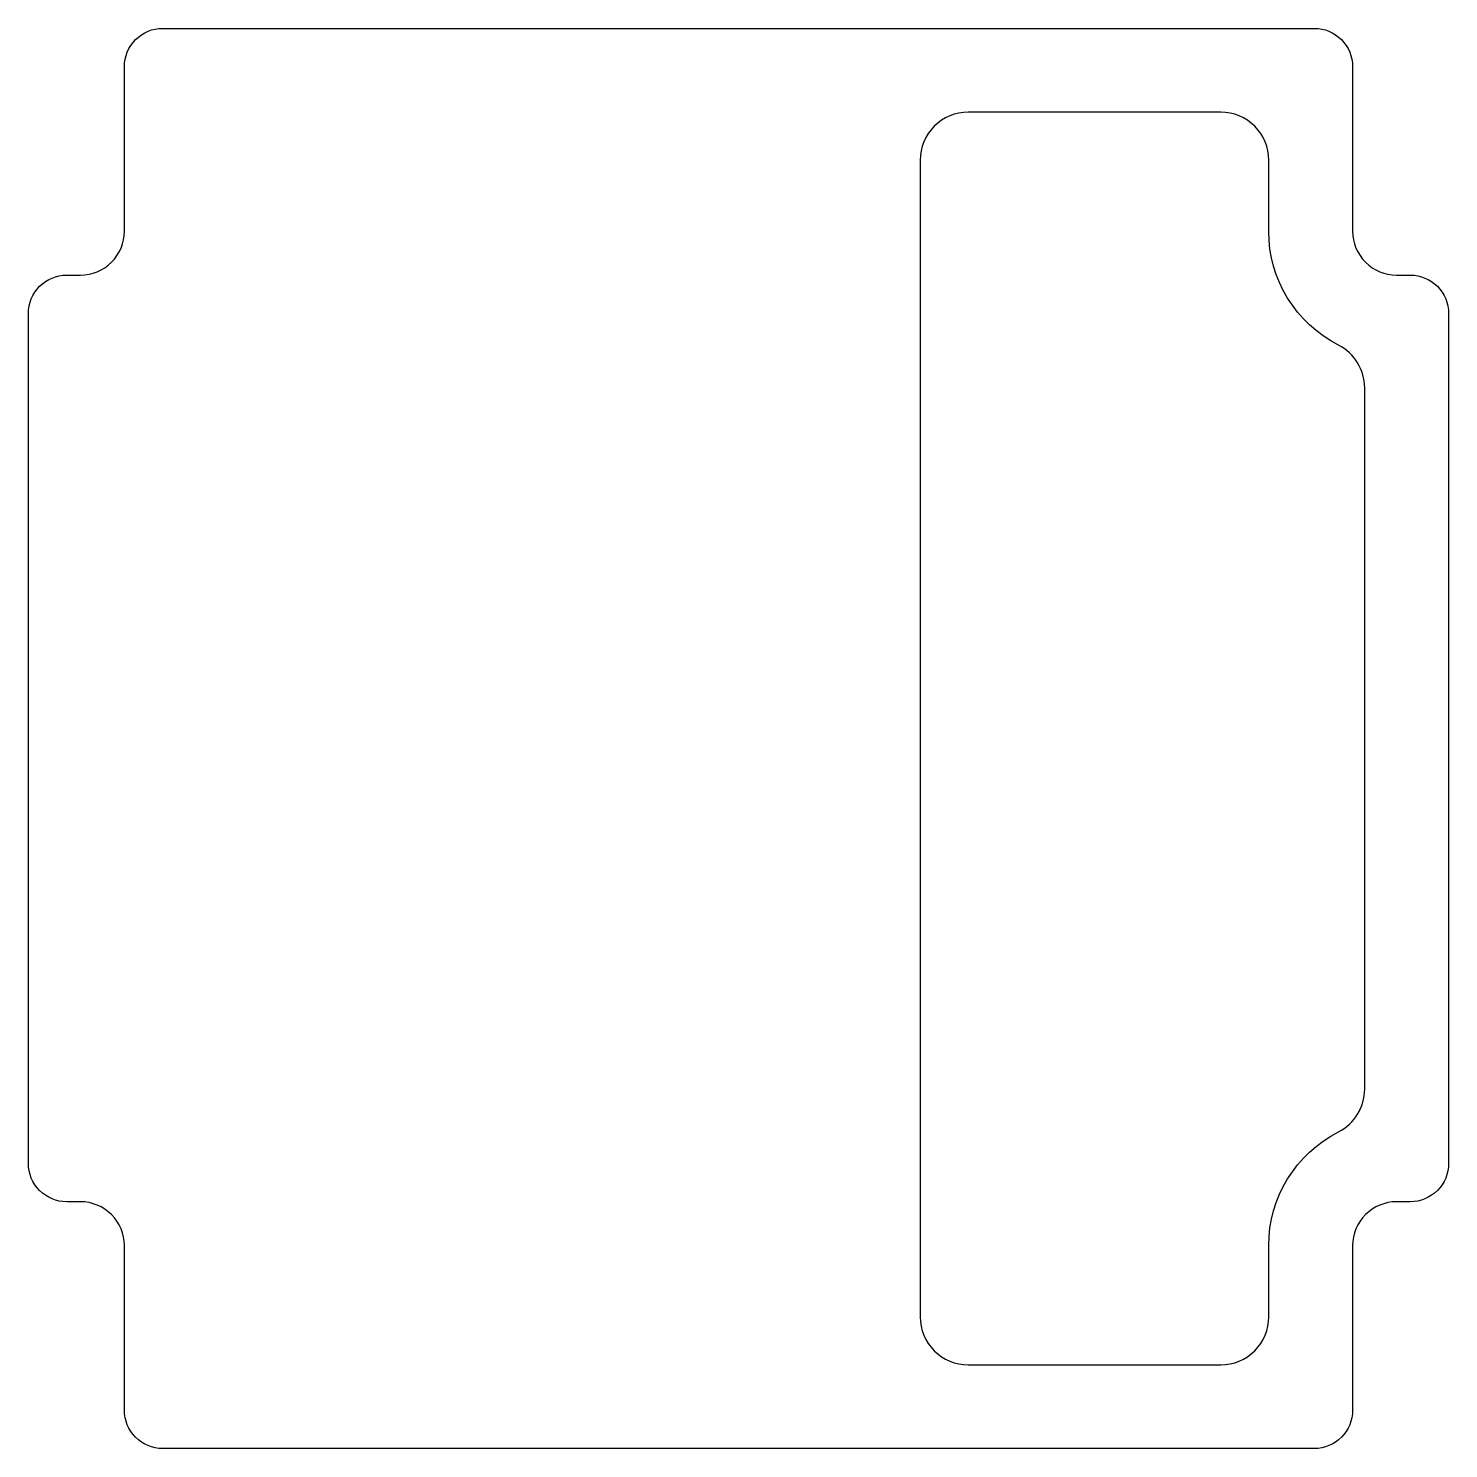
# Model space of a CAD drawing. Header units: millimetres. Extents: x -62 to 42, y -98 to 5.
import ezdxf

# ---------------------------------------------------------------- set-up
doc = ezdxf.new("R2010")
doc.units = ezdxf.units.MM
doc.layers.get('0').update_dxf_attribs({"linetype": 'CONTINUOUS'})

msp = doc.modelspace()

# ---------------------------------------------------------------- linework, layer by layer
for points in [[(-54.8, -9.47), (-54.8, 2.53, -0.414214), (-52, 5.33), (32, 5.33, -0.414214), (34.8, 2.53), (34.8, -9.47, 0.414214), (38, -12.67), (39, -12.67, -0.414214), (41.8, -15.47), (41.8, -77.47, -0.414214), (39, -80.27), (38, -80.27, 0.414214), (34.8, -83.47), (34.8, -95.47, -0.414214), (32, -98.27), (-52, -98.27, -0.414214), (-54.8, -95.47), (-54.8, -83.47, 0.414214), (-58, -80.27), (-59, -80.27, -0.414214), (-61.8, -77.47), (-61.8, -15.47, -0.414214), (-59, -12.67), (-58, -12.67, 0.414214)], [(28.68, -83.47, -0.282073), (33.77, -75.17, 0.282073), (35.68, -72.05), (35.68, -20.9, 0.282073), (33.77, -17.78, -0.282073), (28.68, -9.47), (28.68, -4.29, 0.414214), (25.18, -0.79), (6.75, -0.79, 0.414214), (3.25, -4.29), (3.25, -88.66, 0.414214), (6.75, -92.16), (25.18, -92.16, 0.414214), (28.68, -88.66)]]:
    msp.add_lwpolyline(points, format="xyb", close=True)

doc.saveas('drawing.dxf')
